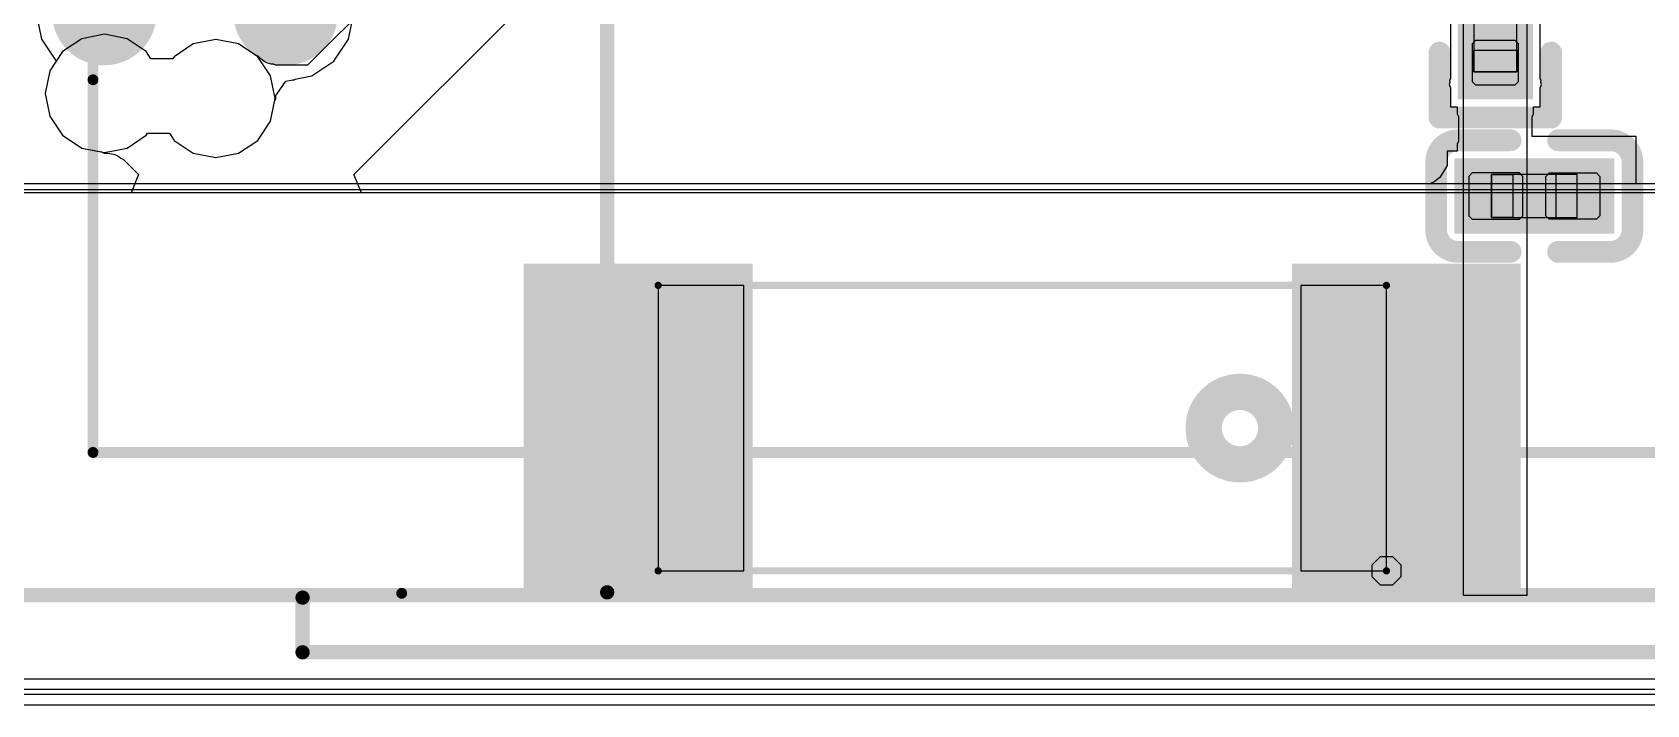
# Model space of a CAD drawing. Header units: millimetres. Extents: x 0 to 11.7, y 0 to 8.3.
# Drawn here: x 5.1549 to 5.6, y 2.6297 to 2.8151 of the extents above; entities that cross this region are included whole.
import ezdxf

# ---------------------------------------------------------------- set-up
doc = ezdxf.new("R2010")
doc.units = ezdxf.units.MM
doc.header["$MEASUREMENT"] = 0
for name, color, linetype in [('BottomLayer', 5, 'Continuous'), ('BottomOverlay', 54, 'Continuous'), ('BottomPaste', 16, 'Continuous'), ('BottomSolder', 6, 'Continuous'), ('ConnectLayer', 7, 'Continuous'), ('KeepOutLayer', 6, 'Continuous'), ('Mechanical15', 56, 'Continuous'), ('Mechanical4', 56, 'Continuous'), ('Mechanical5', 56, 'Continuous'), ('Mechanical6', 56, 'Continuous'), ('MidLayer1', 16, 'Continuous'), ('MidLayer2', 76, 'Continuous'), ('TopLayer', 1, 'Continuous'), ('TopOverlay', 2, 'Continuous')]:
    doc.layers.add(name, color=color, linetype=linetype)

# ---------------------------------------------------------------- blocks, each defined once
blk = doc.blocks.new('SOIC_8_L5_3_W5_3_P1_27_LS8_0_BL_B_1')
at = {"layer": 'BottomLayer', "const_width": 0.0248}
for points in [[(-0.15837, 0.06426), (-0.09459, 0.06426)], [(0.11959, 0.06426), (0.18337, 0.06426)], [(-0.15837, 0.01426), (-0.09459, 0.01426)], [(0.11959, 0.01426), (0.18337, 0.01426)], [(-0.15837, -0.03574), (-0.09459, -0.03574)], [(0.11959, -0.03574), (0.18337, -0.03574)], [(-0.15837, -0.08574), (-0.09459, -0.08574)], [(0.11959, -0.08574), (0.18337, -0.08574)]]:
    blk.add_lwpolyline(points, dxfattribs=at)
at = {"layer": 'BottomLayer', "const_width": 0.0124}
for points in [[(-0.16457, 0.06426, 1), (-0.15217, 0.06426, 1)], [(-0.10079, 0.06426, 1), (-0.08839, 0.06426, 1)], [(0.11339, 0.06426, 1), (0.12579, 0.06426, 1)], [(0.17717, 0.06426, 1), (0.18957, 0.06426, 1)], [(-0.16457, 0.01426, 1), (-0.15217, 0.01426, 1)], [(-0.10079, 0.01426, 1), (-0.08839, 0.01426, 1)], [(0.11339, 0.01426, 1), (0.12579, 0.01426, 1)], [(0.17717, 0.01426, 1), (0.18957, 0.01426, 1)], [(-0.16457, -0.03574, 1), (-0.15217, -0.03574, 1)], [(-0.10079, -0.03574, 1), (-0.08839, -0.03574, 1)], [(0.11339, -0.03574, 1), (0.12579, -0.03574, 1)], [(0.17717, -0.03574, 1), (0.18957, -0.03574, 1)], [(-0.16457, -0.08574, 1), (-0.15217, -0.08574, 1)], [(-0.10079, -0.08574, 1), (-0.08839, -0.08574, 1)], [(0.11339, -0.08574, 1), (0.12579, -0.08574, 1)], [(0.17717, -0.08574, 1), (0.18957, -0.08574, 1)]]:
    blk.add_lwpolyline(points, format="xyb", close=True, dxfattribs=at)
at = {"layer": 'BottomOverlay', "const_width": 0.006}
for points in [[(-0.07318, 0.09314), (0.09819, 0.09314)], [(-0.07318, 0.09314), (-0.07318, -0.11463)], [(0.09819, 0.09314), (0.09819, -0.11463)], [(-0.07318, -0.11463), (0.09819, -0.11463)]]:
    blk.add_lwpolyline(points, dxfattribs=at)
at = {"layer": 'BottomOverlay'}
for points, const_width in [([(-0.07468, 0.09314, 1), (-0.07168, 0.09314, 1)], 0.003), ([(-0.07468, 0.09314, 1), (-0.07168, 0.09314, 1)], 0.003), ([(0.09669, 0.09314, 1), (0.09969, 0.09314, 1)], 0.003), ([(0.09669, 0.09314, 1), (0.09969, 0.09314, 1)], 0.003), ([(-0.03765, -0.08574, 1), (-0.04947, -0.08574, 1)], 0.01181), ([(-0.05242, -0.08574, 1), (-0.04651, -0.08574, 1)], 0.00591), ([(-0.0406, -0.08574, 1), (-0.03469, -0.08574, 1)], 0.00591), ([(-0.0832, -0.1137, 1), (-0.09502, -0.1137, 1)], 0.01181), ([(-0.09798, -0.1137, 1), (-0.09207, -0.1137, 1)], 0.00591), ([(-0.08616, -0.1137, 1), (-0.08025, -0.1137, 1)], 0.00591), ([(-0.07468, -0.11463, 1), (-0.07168, -0.11463, 1)], 0.003), ([(-0.07468, -0.11463, 1), (-0.07168, -0.11463, 1)], 0.003), ([(0.09669, -0.11463, 1), (0.09969, -0.11463, 1)], 0.003), ([(0.09669, -0.11463, 1), (0.09969, -0.11463, 1)], 0.003)]:
    blk.add_lwpolyline(points, format="xyb", close=True, dxfattribs=dict(at, const_width=const_width))
at = {"layer": 'BottomPaste', "const_width": 0.0248}
for points in [[(-0.15837, 0.06426), (-0.09459, 0.06426)], [(0.11959, 0.06426), (0.18337, 0.06426)], [(-0.15837, 0.01426), (-0.09459, 0.01426)], [(0.11959, 0.01426), (0.18337, 0.01426)], [(-0.15837, -0.03574), (-0.09459, -0.03574)], [(0.11959, -0.03574), (0.18337, -0.03574)], [(-0.15837, -0.08574), (-0.09459, -0.08574)], [(0.11959, -0.08574), (0.18337, -0.08574)]]:
    blk.add_lwpolyline(points, dxfattribs=at)
at = {"layer": 'BottomPaste', "const_width": 0.0124}
for points in [[(-0.16457, 0.06426, 1), (-0.15217, 0.06426, 1)], [(-0.10079, 0.06426, 1), (-0.08839, 0.06426, 1)], [(0.11339, 0.06426, 1), (0.12579, 0.06426, 1)], [(0.17717, 0.06426, 1), (0.18957, 0.06426, 1)], [(-0.16457, 0.01426, 1), (-0.15217, 0.01426, 1)], [(-0.10079, 0.01426, 1), (-0.08839, 0.01426, 1)], [(0.11339, 0.01426, 1), (0.12579, 0.01426, 1)], [(0.17717, 0.01426, 1), (0.18957, 0.01426, 1)], [(-0.16457, -0.03574, 1), (-0.15217, -0.03574, 1)], [(-0.10079, -0.03574, 1), (-0.08839, -0.03574, 1)], [(0.11339, -0.03574, 1), (0.12579, -0.03574, 1)], [(0.17717, -0.03574, 1), (0.18957, -0.03574, 1)], [(-0.16457, -0.08574, 1), (-0.15217, -0.08574, 1)], [(-0.10079, -0.08574, 1), (-0.08839, -0.08574, 1)], [(0.11339, -0.08574, 1), (0.12579, -0.08574, 1)], [(0.17717, -0.08574, 1), (0.18957, -0.08574, 1)]]:
    blk.add_lwpolyline(points, format="xyb", close=True, dxfattribs=at)
at = {"layer": 'BottomSolder', "const_width": 0.0288}
for points in [[(-0.15837, 0.06426), (-0.09459, 0.06426)], [(0.11959, 0.06426), (0.18337, 0.06426)], [(-0.15837, 0.01426), (-0.09459, 0.01426)], [(0.11959, 0.01426), (0.18337, 0.01426)], [(-0.15837, -0.03574), (-0.09459, -0.03574)], [(0.11959, -0.03574), (0.18337, -0.03574)], [(-0.15837, -0.08574), (-0.09459, -0.08574)], [(0.11959, -0.08574), (0.18337, -0.08574)]]:
    blk.add_lwpolyline(points, dxfattribs=at)
at = {"layer": 'BottomSolder', "const_width": 0.0144}
for points in [[(-0.16557, 0.06426, 1), (-0.15117, 0.06426, 1)], [(-0.10179, 0.06426, 1), (-0.08739, 0.06426, 1)], [(0.11239, 0.06426, 1), (0.12679, 0.06426, 1)], [(0.17617, 0.06426, 1), (0.19057, 0.06426, 1)], [(-0.16557, 0.01426, 1), (-0.15117, 0.01426, 1)], [(-0.10179, 0.01426, 1), (-0.08739, 0.01426, 1)], [(0.11239, 0.01426, 1), (0.12679, 0.01426, 1)], [(0.17617, 0.01426, 1), (0.19057, 0.01426, 1)], [(-0.16557, -0.03574, 1), (-0.15117, -0.03574, 1)], [(-0.10179, -0.03574, 1), (-0.08739, -0.03574, 1)], [(0.11239, -0.03574, 1), (0.12679, -0.03574, 1)], [(0.17617, -0.03574, 1), (0.19057, -0.03574, 1)], [(-0.16557, -0.08574, 1), (-0.15117, -0.08574, 1)], [(-0.10179, -0.08574, 1), (-0.08739, -0.08574, 1)], [(0.11239, -0.08574, 1), (0.12679, -0.08574, 1)], [(0.17617, -0.08574, 1), (0.19057, -0.08574, 1)]]:
    blk.add_lwpolyline(points, format="xyb", close=True, dxfattribs=at)
at = {"layer": 'Mechanical15'}
for p, q in [((-0.14301, 0.07312), (-0.14301, 0.0554)), ((-0.11742, 0.07312), (-0.14301, 0.07312)), ((-0.11781, 0.07312), (-0.11781, 0.0554)), ((-0.08966, 0.07312), (-0.11781, 0.07312)), ((-0.11742, 0.0554), (-0.11742, 0.07312)), ((-0.08966, 0.0554), (-0.08966, 0.07312)), ((0.11467, 0.0554), (0.11467, 0.07312)), ((0.11467, 0.07312), (0.14282, 0.07312)), ((0.14242, 0.0554), (0.14242, 0.07312)), ((0.14242, 0.07312), (0.16802, 0.07312)), ((0.14282, 0.07312), (0.14282, 0.0554)), ((0.16802, 0.07312), (0.16802, 0.0554)), ((-0.14301, 0.0554), (-0.11742, 0.0554)), ((-0.11781, 0.0554), (-0.08966, 0.0554)), ((0.14282, 0.0554), (0.11467, 0.0554)), ((0.16802, 0.0554), (0.14242, 0.0554)), ((-0.14301, 0.02312), (-0.14301, 0.0054)), ((-0.11742, 0.02312), (-0.14301, 0.02312)), ((-0.11781, 0.02312), (-0.11781, 0.0054)), ((-0.08966, 0.02312), (-0.11781, 0.02312)), ((-0.11742, 0.0054), (-0.11742, 0.02312)), ((-0.08966, 0.0054), (-0.08966, 0.02312)), ((0.11467, 0.0054), (0.11467, 0.02312)), ((0.11467, 0.02312), (0.14282, 0.02312)), ((0.14242, 0.0054), (0.14242, 0.02312)), ((0.14242, 0.02312), (0.16802, 0.02312)), ((0.14282, 0.02312), (0.14282, 0.0054)), ((0.16802, 0.02312), (0.16802, 0.0054)), ((-0.14301, 0.0054), (-0.11742, 0.0054)), ((-0.11781, 0.0054), (-0.08966, 0.0054)), ((0.14282, 0.0054), (0.11467, 0.0054)), ((0.16802, 0.0054), (0.14242, 0.0054)), ((-0.14301, -0.02688), (-0.14301, -0.0446)), ((-0.11742, -0.02688), (-0.14301, -0.02688)), ((-0.11781, -0.02688), (-0.11781, -0.0446)), ((-0.08966, -0.02688), (-0.11781, -0.02688)), ((-0.11742, -0.0446), (-0.11742, -0.02688)), ((-0.08966, -0.0446), (-0.08966, -0.02688)), ((0.11467, -0.0446), (0.11467, -0.02688)), ((0.11467, -0.02688), (0.14282, -0.02688)), ((0.14242, -0.0446), (0.14242, -0.02688)), ((0.14242, -0.02688), (0.16802, -0.02688)), ((0.14282, -0.02688), (0.14282, -0.0446)), ((0.16802, -0.02688), (0.16802, -0.0446)), ((-0.14301, -0.0446), (-0.11742, -0.0446)), ((-0.11781, -0.0446), (-0.08966, -0.0446)), ((0.14282, -0.0446), (0.11467, -0.0446)), ((0.16802, -0.0446), (0.14242, -0.0446)), ((-0.14301, -0.07688), (-0.14301, -0.0946)), ((-0.11742, -0.07688), (-0.14301, -0.07688)), ((-0.11781, -0.07688), (-0.11781, -0.0946)), ((-0.08966, -0.07688), (-0.11781, -0.07688)), ((-0.11742, -0.0946), (-0.11742, -0.07688)), ((-0.08966, -0.0946), (-0.08966, -0.07688)), ((0.11467, -0.0946), (0.11467, -0.07688)), ((0.11467, -0.07688), (0.14282, -0.07688)), ((0.14242, -0.0946), (0.14242, -0.07688)), ((0.14242, -0.07688), (0.16802, -0.07688)), ((0.14282, -0.07688), (0.14282, -0.0946)), ((0.16802, -0.07688), (0.16802, -0.0946)), ((-0.14301, -0.0946), (-0.11742, -0.0946)), ((-0.11781, -0.0946), (-0.08966, -0.0946)), ((0.14282, -0.0946), (0.11467, -0.0946)), ((0.16802, -0.0946), (0.14242, -0.0946)), ((-0.14419, -0.11154), (-0.14281, -0.11016)), ((-0.14281, -0.11016), (-0.14085, -0.11016)), ((-0.14085, -0.11016), (-0.13947, -0.11154)), ((-0.14419, -0.1135), (-0.14419, -0.11154)), ((-0.14281, -0.11488), (-0.14419, -0.1135)), ((-0.14085, -0.11488), (-0.14281, -0.11488)), ((-0.13947, -0.1135), (-0.14085, -0.11488)), ((-0.13947, -0.11154), (-0.13947, -0.1135))]:
    blk.add_line(p, q, dxfattribs=at)
at = {"layer": 'Mechanical15', "const_width": 0.002}
for points in [[(-0.09143, 0.09221), (0.11644, 0.09221)], [(-0.09143, 0.09221), (-0.09143, -0.1137)], [(0.11644, 0.09221), (0.11644, -0.1137)], [(-0.09143, -0.1137), (0.11644, -0.1137)]]:
    blk.add_lwpolyline(points, dxfattribs=at)
at = {"layer": 'Mechanical15', "const_width": 0.001}
for points in [[(-0.09193, 0.09221, 1), (-0.09093, 0.09221, 1)], [(-0.09193, 0.09221, 1), (-0.09093, 0.09221, 1)], [(0.11594, 0.09221, 1), (0.11694, 0.09221, 1)], [(0.11594, 0.09221, 1), (0.11694, 0.09221, 1)], [(-0.09193, -0.1137, 1), (-0.09093, -0.1137, 1)], [(-0.09193, -0.1137, 1), (-0.09093, -0.1137, 1)], [(0.11594, -0.1137, 1), (0.11694, -0.1137, 1)], [(0.11594, -0.1137, 1), (0.11694, -0.1137, 1)]]:
    blk.add_lwpolyline(points, format="xyb", close=True, dxfattribs=at)
at = {"layer": 'Mechanical6'}
for points, const_width in [([(-0.15285, -0.08574, 1), (-0.16467, -0.08574, 1)], 0.01181), ([(-0.16762, -0.08574, 1), (-0.16171, -0.08574, 1)], 0.00591), ([(-0.1558, -0.08574, 1), (-0.14989, -0.08574, 1)], 0.00591)]:
    blk.add_lwpolyline(points, format="xyb", close=True, dxfattribs=dict(at, const_width=const_width))
blk = doc.blocks.new('ANT_RAINSUN_B_4')
at = {"layer": 'BottomLayer'}
for points in [[(-0.14001, -0.048), (-0.08095, -0.048), (-0.14001, 0.03862), (-0.08095, 0.03862)], [(0.0718, -0.048), (0.13086, -0.048), (0.0718, 0.03862), (0.13086, 0.03862)]]:
    blk.add_solid(points, dxfattribs=at)
at = {"layer": 'BottomOverlay'}
for points, const_width in [([(-0.05458, -0.00469, 1), (-0.07458, -0.00469, 1)], 0.01), ([(-0.07708, -0.00469, 1), (-0.07208, -0.00469, 1)], 0.005), ([(-0.05708, -0.00469, 1), (-0.05208, -0.00469, 1)], 0.005)]:
    blk.add_lwpolyline(points, format="xyb", close=True, dxfattribs=dict(at, const_width=const_width))
at = {"layer": 'BottomPaste'}
for points in [[(-0.14001, -0.048), (-0.08095, -0.048), (-0.14001, 0.03862), (-0.08095, 0.03862)], [(0.0718, -0.048), (0.13086, -0.048), (0.0718, 0.03862), (0.13086, 0.03862)]]:
    blk.add_solid(points, dxfattribs=at)
at = {"layer": 'BottomSolder'}
for points in [[(-0.14201, -0.05), (-0.07895, -0.05), (-0.14201, 0.04062), (-0.07895, 0.04062)], [(0.0698, -0.05), (0.13286, -0.05), (0.0698, 0.04062), (0.13286, 0.04062)]]:
    blk.add_solid(points, dxfattribs=at)
at = {"layer": 'Mechanical15'}
for p, q in [((-0.10891, 0.03631), (-0.1066, 0.03862)), ((-0.10891, 0.03468), (-0.10891, 0.03631)), ((-0.1066, 0.03862), (-0.10334, 0.03862)), ((-0.10334, 0.03862), (-0.10103, 0.03631)), ((-0.10103, 0.03631), (-0.10103, 0.03468)), ((-0.10891, 0.03305), (-0.10891, 0.03468)), ((-0.1066, 0.03074), (-0.10891, 0.03305)), ((-0.10497, 0.03468), (-0.10497, -0.04406)), ((-0.08135, 0.03468), (-0.10497, 0.03468)), ((-0.10103, 0.03305), (-0.10334, 0.03074)), ((-0.10103, 0.03468), (-0.10103, 0.03468)), ((-0.10103, 0.03468), (-0.10103, 0.03305)), ((-0.08135, -0.04406), (-0.08135, 0.03468)), ((0.09582, 0.03468), (0.0722, 0.03468)), ((0.0722, 0.03468), (0.0722, -0.04406)), ((0.09582, -0.04406), (0.09582, 0.03468)), ((-0.10334, 0.03074), (-0.1066, 0.03074)), ((-0.10497, -0.04406), (-0.08135, -0.04406)), ((0.0722, -0.04406), (0.09582, -0.04406))]:
    blk.add_line(p, q, dxfattribs=at)
at = {"layer": 'Mechanical15', "const_width": 0.002}
for points in [[(0.09582, 0.03468), (-0.10497, 0.03468)], [(-0.10497, 0.03468), (-0.10497, -0.04406)], [(0.09582, 0.03468), (0.09582, -0.04406)], [(0.09582, -0.04406), (-0.10497, -0.04406)]]:
    blk.add_lwpolyline(points, dxfattribs=at)
at = {"layer": 'Mechanical15', "const_width": 0.001}
for points in [[(-0.10547, 0.03468, 1), (-0.10447, 0.03468, 1)], [(-0.10547, 0.03468, 1), (-0.10447, 0.03468, 1)], [(0.09532, 0.03468, 1), (0.09632, 0.03468, 1)], [(0.09532, 0.03468, 1), (0.09632, 0.03468, 1)], [(-0.10547, -0.04406, 1), (-0.10447, -0.04406, 1)], [(-0.10547, -0.04406, 1), (-0.10447, -0.04406, 1)], [(0.09532, -0.04406, 1), (0.09632, -0.04406, 1)], [(0.09532, -0.04406, 1), (0.09632, -0.04406, 1)]]:
    blk.add_lwpolyline(points, format="xyb", close=True, dxfattribs=at)
blk = doc.blocks.new('C0201_B_18')
at = {"layer": 'BottomLayer'}
for points in [[(-0.0182, -0.00569), (-0.00369, -0.00569), (-0.0182, 0.00707), (-0.00369, 0.00707)], [(0.00339, -0.00569), (0.0179, -0.00569), (0.00339, 0.00707), (0.0179, 0.00707)]]:
    blk.add_solid(points, dxfattribs=at)
at = {"layer": 'BottomOverlay', "const_width": 0.006}
for points in [[(-0.0272, 0.01007, -0.414214), (-0.0212, 0.01607)], [(0.0209, 0.01607, -0.414214), (0.0269, 0.01007)], [(-0.0212, -0.01469, -0.414214), (-0.0272, -0.00869)], [(0.0269, -0.00869, -0.414214), (0.0209, -0.01469)]]:
    blk.add_lwpolyline(points, format="xyb", dxfattribs=at)
for points in [[(-0.0212, 0.01607), (-0.00669, 0.01607)], [(0.00639, 0.01607), (0.0209, 0.01607)], [(-0.0272, -0.00869), (-0.0272, 0.01007)], [(0.0269, -0.00869), (0.0269, 0.01007)], [(-0.0212, -0.01469), (-0.00669, -0.01469)], [(0.00639, -0.01469), (0.0209, -0.01469)]]:
    blk.add_lwpolyline(points, dxfattribs=at)
at = {"layer": 'BottomOverlay', "const_width": 0.003}
for points in [[(-0.0227, 0.01607, 1), (-0.0197, 0.01607, 1)], [(-0.0227, 0.01607, 1), (-0.0197, 0.01607, 1)], [(-0.00819, 0.01607, 1), (-0.00519, 0.01607, 1)], [(0.00489, 0.01607, 1), (0.00789, 0.01607, 1)], [(0.0194, 0.01607, 1), (0.0224, 0.01607, 1)], [(0.0194, 0.01607, 1), (0.0224, 0.01607, 1)], [(-0.0287, 0.01007, 1), (-0.0257, 0.01007, 1)], [(-0.0287, 0.01007, 1), (-0.0257, 0.01007, 1)], [(0.0254, 0.01007, 1), (0.0284, 0.01007, 1)], [(0.0254, 0.01007, 1), (0.0284, 0.01007, 1)], [(-0.0287, -0.00869, 1), (-0.0257, -0.00869, 1)], [(-0.0287, -0.00869, 1), (-0.0257, -0.00869, 1)], [(0.0254, -0.00869, 1), (0.0284, -0.00869, 1)], [(0.0254, -0.00869, 1), (0.0284, -0.00869, 1)], [(-0.0227, -0.01469, 1), (-0.0197, -0.01469, 1)], [(-0.0227, -0.01469, 1), (-0.0197, -0.01469, 1)], [(-0.00819, -0.01469, 1), (-0.00519, -0.01469, 1)], [(0.00489, -0.01469, 1), (0.00789, -0.01469, 1)], [(0.0194, -0.01469, 1), (0.0224, -0.01469, 1)], [(0.0194, -0.01469, 1), (0.0224, -0.01469, 1)]]:
    blk.add_lwpolyline(points, format="xyb", close=True, dxfattribs=at)
at = {"layer": 'BottomPaste'}
for p, q in [((-0.01725, 0.00707), (-0.0182, 0.00612)), ((-0.0182, 0.00612), (-0.0182, -0.00474)), ((-0.00428, 0.00707), (-0.01725, 0.00707)), ((-0.00334, 0.00612), (-0.00428, 0.00707)), ((-0.00334, -0.00474), (-0.00334, 0.00612)), ((0.00304, 0.00612), (0.00398, 0.00707)), ((0.00304, -0.00474), (0.00304, 0.00612)), ((0.00398, 0.00707), (0.01695, 0.00707)), ((0.01695, 0.00707), (0.0179, 0.00612)), ((0.0179, 0.00612), (0.0179, -0.00474)), ((-0.0182, -0.00474), (-0.01725, -0.00569)), ((-0.01725, -0.00569), (-0.00428, -0.00569)), ((-0.00428, -0.00569), (-0.00334, -0.00474)), ((0.00398, -0.00569), (0.00304, -0.00474)), ((0.01695, -0.00569), (0.00398, -0.00569)), ((0.0179, -0.00474), (0.01695, -0.00569))]:
    blk.add_line(p, q, dxfattribs=at)
for points in [[(-0.0182, -0.00569), (-0.00369, -0.00569), (-0.0182, 0.00707), (-0.00369, 0.00707)], [(0.00339, -0.00569), (0.0179, -0.00569), (0.00339, 0.00707), (0.0179, 0.00707)]]:
    blk.add_solid(points, dxfattribs=at)
at = {"layer": 'BottomSolder'}
for points in [[(-0.0222, -0.00969), (0.00031, -0.00969), (-0.0222, 0.01107), (0.00031, 0.01107)], [(-0.00061, -0.00969), (0.0219, -0.00969), (-0.00061, 0.01107), (0.0219, 0.01107)]]:
    blk.add_solid(points, dxfattribs=at)
at = {"layer": 'Mechanical4'}
for p, q in [((0.01166, 0.0066), (-0.01196, 0.0066)), ((-0.01196, 0.0066), (-0.01196, -0.00521)), ((0.01166, -0.00521), (0.01166, 0.0066)), ((-0.01196, -0.00521), (0.01166, -0.00521))]:
    blk.add_line(p, q, dxfattribs=at)
at = {"layer": 'Mechanical5'}
for p, q in [((-0.01196, -0.00521), (-0.01196, 0.0066)), ((-0.01196, 0.0066), (-0.00606, 0.0066)), ((-0.00606, 0.0066), (-0.00606, -0.00521)), ((0.01166, 0.0066), (0.00576, 0.0066)), ((0.00576, 0.0066), (0.00576, -0.00521)), ((0.01166, -0.00521), (0.01166, 0.0066)), ((-0.00606, -0.00521), (-0.01196, -0.00521)), ((0.00576, -0.00521), (0.01166, -0.00521))]:
    blk.add_line(p, q, dxfattribs=at)
blk = doc.blocks.new('R0201_B_41')
at = {"layer": 'BottomLayer'}
for points in [[(-0.01477, -0.00638), (-0.00284, -0.00638), (-0.01477, 0.00638), (-0.00284, 0.00638)], [(0.00425, -0.00638), (0.01618, -0.00638), (0.00425, 0.00638), (0.01618, 0.00638)]]:
    blk.add_solid(points, dxfattribs=at)
at = {"layer": 'BottomOverlay', "const_width": 0.006}
for points in [[(-0.02377, 0.01538), (-0.00584, 0.01538)], [(-0.02377, 0.01538), (-0.02377, -0.01538)], [(0.00725, 0.01538), (0.02518, 0.01538)], [(0.02518, 0.01538), (0.02518, -0.01538)], [(-0.02377, -0.01538), (-0.00584, -0.01538)], [(0.00725, -0.01538), (0.02518, -0.01538)]]:
    blk.add_lwpolyline(points, dxfattribs=at)
at = {"layer": 'BottomOverlay', "const_width": 0.003}
for points in [[(-0.02527, 0.01538, 1), (-0.02227, 0.01538, 1)], [(-0.02527, 0.01538, 1), (-0.02227, 0.01538, 1)], [(-0.00734, 0.01538, 1), (-0.00434, 0.01538, 1)], [(0.00575, 0.01538, 1), (0.00875, 0.01538, 1)], [(0.02368, 0.01538, 1), (0.02668, 0.01538, 1)], [(0.02368, 0.01538, 1), (0.02668, 0.01538, 1)], [(-0.02527, -0.01538, 1), (-0.02227, -0.01538, 1)], [(-0.02527, -0.01538, 1), (-0.02227, -0.01538, 1)], [(-0.00734, -0.01538, 1), (-0.00434, -0.01538, 1)], [(0.00575, -0.01538, 1), (0.00875, -0.01538, 1)], [(0.02368, -0.01538, 1), (0.02668, -0.01538, 1)], [(0.02368, -0.01538, 1), (0.02668, -0.01538, 1)]]:
    blk.add_lwpolyline(points, format="xyb", close=True, dxfattribs=at)
at = {"layer": 'BottomPaste'}
for p, q in [((-0.01383, 0.00638), (-0.01477, 0.00543)), ((-0.01477, 0.00543), (-0.01477, -0.00543)), ((-0.00343, 0.00638), (-0.01383, 0.00638)), ((-0.00248, 0.00543), (-0.00343, 0.00638)), ((-0.00248, -0.00543), (-0.00248, 0.00543)), ((0.00389, 0.00543), (0.00484, 0.00638)), ((0.00389, -0.00543), (0.00389, 0.00543)), ((0.00484, 0.00638), (0.01524, 0.00638)), ((0.01524, 0.00638), (0.01618, 0.00543)), ((0.01618, 0.00543), (0.01618, -0.00543)), ((-0.01477, -0.00543), (-0.01383, -0.00638)), ((-0.01383, -0.00638), (-0.00343, -0.00638)), ((-0.00343, -0.00638), (-0.00248, -0.00543)), ((0.00484, -0.00638), (0.00389, -0.00543)), ((0.01524, -0.00638), (0.00484, -0.00638)), ((0.01618, -0.00543), (0.01524, -0.00638))]:
    blk.add_line(p, q, dxfattribs=at)
for points in [[(-0.01477, -0.00638), (-0.00284, -0.00638), (-0.01477, 0.00638), (-0.00284, 0.00638)], [(0.00425, -0.00638), (0.01618, -0.00638), (0.00425, 0.00638), (0.01618, 0.00638)]]:
    blk.add_solid(points, dxfattribs=at)
at = {"layer": 'BottomSolder'}
for points in [[(-0.01877, -0.01038), (0.00116, -0.01038), (-0.01877, 0.01038), (0.00116, 0.01038)], [(0.00025, -0.01038), (0.02018, -0.01038), (0.00025, 0.01038), (0.02018, 0.01038)]]:
    blk.add_solid(points, dxfattribs=at)
at = {"layer": 'Mechanical15', "const_width": 0.0001}
blk.add_lwpolyline([(0.01465, 0.006), (0.01665, 0.004)], dxfattribs=at)
at = {"layer": 'Mechanical15', "const_width": 0.00005}
for points in [[(0.01462, 0.006, 1), (0.01467, 0.006, 1)], [(0.01662, 0.004, 1), (0.01667, 0.004, 1)]]:
    blk.add_lwpolyline(points, format="xyb", close=True, dxfattribs=at)
at = {"layer": 'Mechanical4'}
for p, q in [((0.01252, 0.0059), (-0.01111, 0.0059)), ((-0.01111, 0.0059), (-0.01111, -0.00591)), ((0.01252, -0.00591), (0.01252, 0.0059)), ((-0.01111, -0.00591), (0.01252, -0.00591))]:
    blk.add_line(p, q, dxfattribs=at)
at = {"layer": 'Mechanical5'}
for p, q in [((-0.01111, -0.00591), (-0.01111, 0.0059)), ((-0.01111, 0.0059), (-0.0052, 0.0059)), ((-0.0052, 0.0059), (-0.0052, -0.00591)), ((0.01252, 0.0059), (0.00661, 0.0059)), ((0.00661, 0.0059), (0.00661, -0.00591)), ((0.01252, -0.00591), (0.01252, 0.0059)), ((-0.0052, -0.00591), (-0.01111, -0.00591)), ((0.00661, -0.00591), (0.01252, -0.00591))]:
    blk.add_line(p, q, dxfattribs=at)
blk = doc.blocks.new('LCD_240_240_76')
at = {"layer": 'TopOverlay', "const_width": 0.00394}
for points in [[(-0.41165, -0.05271), (-0.41165, 0.36922)], [(-0.82024, -0.0535), (0.21303, -0.0535)]]:
    blk.add_lwpolyline(points, dxfattribs=at)
at = {"layer": 'TopOverlay', "const_width": 0.00197}
blk.add_lwpolyline([(-0.41263, -0.05271, 1), (-0.41066, -0.05271, 1)], format="xyb", close=True, dxfattribs=at)

msp = doc.modelspace()

# ---------------------------------------------------------------- linework, layer by layer
at = {"layer": 'BottomLayer'}
for p, q in [((5.54941, 2.92627), (5.54941, 2.65988)), ((5.56711, 2.65988), (5.56711, 2.92627)), ((5.97126, 2.77337), (4.90516, 2.77337)), ((5.54941, 2.65988), (5.56711, 2.65988)), ((4.90516, 2.63397), (5.97126, 2.63397))]:
    msp.add_line(p, q, dxfattribs=at)
at = {"layer": 'ConnectLayer'}
for p, q in [((5.32415, 2.89936), (5.23082, 2.80604)), ((5.24359, 2.77588), (5.33905, 2.87134)), ((5.54593, 2.82984), (5.54593, 2.80232)), ((5.57069, 2.80232), (5.57069, 2.82984)), ((5.15604, 2.82042), (5.15747, 2.81324)), ((5.24214, 2.81324), (5.24357, 2.82042)), ((5.15747, 2.81324), (5.16152, 2.80719)), ((5.16856, 2.81334), (5.16327, 2.80981)), ((5.16856, 2.81334), (5.16327, 2.80981)), ((5.16856, 2.81334), (5.16327, 2.80981)), ((5.17481, 2.81459), (5.16856, 2.81334)), ((5.17481, 2.81459), (5.16856, 2.81334)), ((5.17481, 2.81459), (5.16856, 2.81334)), ((5.18105, 2.81334), (5.17481, 2.81459)), ((5.18105, 2.81334), (5.17481, 2.81459)), ((5.18105, 2.81334), (5.17481, 2.81459)), ((5.18634, 2.80981), (5.18105, 2.81334)), ((5.18634, 2.80981), (5.18105, 2.81334)), ((5.18634, 2.80981), (5.18105, 2.81334)), ((5.20558, 2.81317), (5.19933, 2.81193)), ((5.20558, 2.81317), (5.19933, 2.81193)), ((5.20558, 2.81317), (5.19933, 2.81193)), ((5.21182, 2.81193), (5.20558, 2.81317)), ((5.21182, 2.81193), (5.20558, 2.81317)), ((5.21182, 2.81193), (5.20558, 2.81317)), ((5.23807, 2.80716), (5.24214, 2.81324)), ((5.16327, 2.80981), (5.15973, 2.80452)), ((5.16327, 2.80981), (5.15973, 2.80452)), ((5.16327, 2.80981), (5.15973, 2.80452)), ((5.18766, 2.80784), (5.18634, 2.80981)), ((5.18766, 2.80784), (5.18634, 2.80981)), ((5.18766, 2.80784), (5.18634, 2.80981)), ((5.19933, 2.81193), (5.19404, 2.80839)), ((5.19933, 2.81193), (5.19404, 2.80839)), ((5.19933, 2.81193), (5.19404, 2.80839)), ((5.21643, 2.80885), (5.21182, 2.81193)), ((5.21711, 2.80839), (5.21182, 2.81193)), ((5.21711, 2.80839), (5.21182, 2.81193)), ((5.21722, 2.80854), (5.21643, 2.80885)), ((5.15973, 2.80452), (5.15849, 2.79827)), ((5.15973, 2.80452), (5.15849, 2.79827)), ((5.15973, 2.80452), (5.15849, 2.79827)), ((5.15973, 2.80452), (5.15849, 2.79827)), ((5.16152, 2.80719), (5.15973, 2.80452)), ((5.19367, 2.80784), (5.18766, 2.80784)), ((5.19367, 2.80784), (5.18766, 2.80784)), ((5.19367, 2.80784), (5.18766, 2.80784)), ((5.19404, 2.80839), (5.19367, 2.80784)), ((5.19404, 2.80839), (5.19367, 2.80784)), ((5.19404, 2.80839), (5.19367, 2.80784)), ((5.22065, 2.8031), (5.21711, 2.80839)), ((5.22065, 2.8031), (5.21711, 2.80839)), ((5.21786, 2.80792), (5.21722, 2.80854)), ((5.21834, 2.80751), (5.21786, 2.80792)), ((5.21879, 2.80718), (5.21834, 2.80751)), ((5.2192, 2.80692), (5.21879, 2.80718)), ((5.21957, 2.80673), (5.2192, 2.80692)), ((5.21991, 2.80658), (5.21957, 2.80673)), ((5.22022, 2.80648), (5.21991, 2.80658)), ((5.22052, 2.80641), (5.22022, 2.80648)), ((5.22081, 2.80637), (5.22052, 2.80641)), ((5.22141, 2.80635), (5.22081, 2.80637)), ((5.22207, 2.80604), (5.22141, 2.80635)), ((5.23082, 2.80604), (5.22207, 2.80604)), ((5.23199, 2.80309), (5.23807, 2.80716)), ((5.22189, 2.79686), (5.22065, 2.8031)), ((5.22189, 2.79686), (5.22065, 2.8031)), ((5.22233, 2.79808), (5.22481, 2.80166)), ((5.22481, 2.80166), (5.22674, 2.80204)), ((5.22674, 2.80204), (5.22717, 2.802)), ((5.22717, 2.802), (5.22737, 2.80217)), ((5.22737, 2.80217), (5.2279, 2.80227)), ((5.2279, 2.80228), (5.23199, 2.80309)), ((5.2279, 2.80227), (5.2279, 2.80228)), ((5.2279, 2.80228), (5.2279, 2.80228)), ((5.54579, 2.8013), (5.54556, 2.80072)), ((5.54556, 2.80072), (5.54593, 2.79982)), ((5.54593, 2.80232), (5.54567, 2.80191)), ((5.54567, 2.80191), (5.54579, 2.8013)), ((5.54593, 2.79982), (5.54593, 2.7946)), ((5.57095, 2.80191), (5.57069, 2.80232)), ((5.57069, 2.79982), (5.57106, 2.80072)), ((5.57069, 2.7946), (5.57069, 2.79982)), ((5.57082, 2.8013), (5.57095, 2.80191)), ((5.57106, 2.80072), (5.57082, 2.8013)), ((5.15849, 2.79827), (5.15973, 2.79203)), ((5.15849, 2.79827), (5.15973, 2.79203)), ((5.15849, 2.79827), (5.15973, 2.79203)), ((5.15849, 2.79827), (5.15973, 2.79203)), ((5.22065, 2.79062), (5.22189, 2.79686)), ((5.22065, 2.79062), (5.22189, 2.79686)), ((5.22065, 2.79062), (5.22173, 2.79606)), ((5.22173, 2.79606), (5.22207, 2.79683)), ((5.22207, 2.79683), (5.22208, 2.79766)), ((5.22208, 2.79766), (5.22233, 2.79808)), ((5.15973, 2.79203), (5.16327, 2.78674)), ((5.15973, 2.79203), (5.16327, 2.78674)), ((5.15973, 2.79203), (5.16327, 2.78674)), ((5.15973, 2.79203), (5.16327, 2.78674)), ((5.54593, 2.7946), (5.54775, 2.7946)), ((5.54775, 2.7946), (5.54779, 2.79396)), ((5.54779, 2.79396), (5.54781, 2.79262)), ((5.54781, 2.79262), (5.54811, 2.79193)), ((5.54811, 2.79193), (5.54811, 2.78503)), ((5.5685, 2.79186), (5.5688, 2.79252)), ((5.5685, 2.78634), (5.5685, 2.79186)), ((5.5688, 2.79252), (5.56886, 2.7946)), ((5.56886, 2.7946), (5.57069, 2.7946)), ((5.16327, 2.78674), (5.16856, 2.7832)), ((5.16327, 2.78674), (5.16856, 2.7832)), ((5.16327, 2.78674), (5.16856, 2.7832)), ((5.16327, 2.78674), (5.16856, 2.7832)), ((5.18105, 2.7832), (5.18634, 2.78674)), ((5.18105, 2.7832), (5.18634, 2.78674)), ((5.18105, 2.7832), (5.18634, 2.78674)), ((5.18634, 2.78674), (5.18671, 2.78729)), ((5.18634, 2.78674), (5.18671, 2.78729)), ((5.18634, 2.78674), (5.18671, 2.78729)), ((5.18671, 2.78729), (5.19273, 2.78729)), ((5.18671, 2.78729), (5.19273, 2.78729)), ((5.18671, 2.78729), (5.19273, 2.78729)), ((5.19273, 2.78729), (5.19404, 2.78532)), ((5.19273, 2.78729), (5.19404, 2.78532)), ((5.19273, 2.78729), (5.19404, 2.78532)), ((5.21711, 2.78532), (5.22065, 2.79062)), ((5.21711, 2.78532), (5.22065, 2.79062)), ((5.21711, 2.78532), (5.22065, 2.79062)), ((5.16856, 2.7832), (5.17401, 2.78212)), ((5.16856, 2.7832), (5.17481, 2.78196)), ((5.16856, 2.7832), (5.17481, 2.78196)), ((5.16856, 2.7832), (5.17481, 2.78196)), ((5.17401, 2.78212), (5.17478, 2.78178)), ((5.17481, 2.78196), (5.18105, 2.7832)), ((5.17481, 2.78196), (5.18105, 2.7832)), ((5.17481, 2.78196), (5.18105, 2.7832)), ((5.19404, 2.78532), (5.19933, 2.78179)), ((5.19404, 2.78532), (5.19933, 2.78179)), ((5.19404, 2.78532), (5.19933, 2.78179)), ((5.21182, 2.78179), (5.21711, 2.78532)), ((5.21182, 2.78179), (5.21711, 2.78532)), ((5.21182, 2.78179), (5.21711, 2.78532)), ((5.54774, 2.78234), (5.54501, 2.78234)), ((5.54501, 2.78234), (5.54501, 2.77837)), ((5.54779, 2.783), (5.54774, 2.78234)), ((5.54781, 2.78436), (5.54779, 2.783)), ((5.54811, 2.78503), (5.54781, 2.78436)), ((5.5971, 2.78634), (5.5685, 2.78634)), ((5.5971, 2.77337), (5.5971, 2.78634)), ((5.17478, 2.78178), (5.17567, 2.78176)), ((5.17567, 2.78176), (5.1763, 2.78171)), ((5.1763, 2.78171), (5.17685, 2.78163)), ((5.17685, 2.78163), (5.17732, 2.78152)), ((5.17732, 2.78152), (5.17772, 2.7814)), ((5.17772, 2.7814), (5.17806, 2.78126)), ((5.17806, 2.78126), (5.17836, 2.78111)), ((5.17836, 2.78111), (5.17862, 2.78095)), ((5.17862, 2.78095), (5.17885, 2.78077)), ((5.17885, 2.78077), (5.17929, 2.78037)), ((5.17929, 2.78037), (5.17998, 2.78012)), ((5.17998, 2.78012), (5.18422, 2.77588)), ((5.19933, 2.78179), (5.20558, 2.78055)), ((5.19933, 2.78179), (5.20558, 2.78055)), ((5.19933, 2.78179), (5.20558, 2.78055)), ((5.20558, 2.78055), (5.21182, 2.78179)), ((5.20558, 2.78055), (5.21182, 2.78179)), ((5.20558, 2.78055), (5.21182, 2.78179)), ((5.54501, 2.77837), (5.543, 2.77504)), ((5.80095, 2.77337), (5.03965, 2.77337)), ((5.54029, 2.77337), (5.03965, 2.77337)), ((5.18422, 2.77588), (5.18215, 2.77088)), ((5.24566, 2.77088), (5.24359, 2.77588)), ((5.5414, 2.77387), (5.54029, 2.77337)), ((5.543, 2.77504), (5.5414, 2.77387)), ((5.80095, 2.77337), (5.5971, 2.77337)), ((5.80005, 2.77167), (5.04056, 2.77167)), ((5.18215, 2.77088), (5.04098, 2.77088)), ((5.79962, 2.77088), (5.24566, 2.77088))]:
    msp.add_line(p, q, dxfattribs=at)
at = {"layer": 'KeepOutLayer', "const_width": 0.00394}
msp.add_lwpolyline([(4.90484, 2.65988), (5.93811, 2.65988)], dxfattribs=at)
at = {"layer": 'MidLayer1'}
for p, q in [((5.97206, 2.77337), (4.90596, 2.77337)), ((4.90596, 2.63677), (5.97206, 2.63677))]:
    msp.add_line(p, q, dxfattribs=at)
at = {"layer": 'MidLayer2'}
for p, q in [((5.97189, 2.77088), (4.90579, 2.77088)), ((4.90579, 2.63258), (5.97189, 2.63258))]:
    msp.add_line(p, q, dxfattribs=at)
at = {"layer": 'TopLayer'}
for p, q in [((5.95861, 2.77167), (4.89251, 2.77167)), ((4.89251, 2.62967), (5.95861, 2.62967))]:
    msp.add_line(p, q, dxfattribs=at)
at = {"layer": 'TopOverlay'}
for points, const_width in [([(5.17167, 2.80204), (5.17167, 3.23316)], 0.003), ([(5.17167, 2.69925), (5.17167, 2.80204)], 0.003), ([(5.17167, 2.69925), (5.86619, 2.69925)], 0.003), ([(4.90484, 2.65988), (5.25678, 2.6604)], 0.003), ([(5.25678, 2.6604), (5.86619, 2.65988)], 0.003), ([(5.22944, 2.64413), (5.22944, 2.65921)], 0.00394), ([(5.22944, 2.64413), (5.85438, 2.64413)], 0.00394)]:
    msp.add_lwpolyline(points, dxfattribs=dict(at, const_width=const_width))
for points, const_width in [([(5.17092, 2.80204, 1), (5.17242, 2.80204, 1)], 0.0015), ([(5.17092, 2.80204, 1), (5.17242, 2.80204, 1)], 0.0015), ([(5.17092, 2.69925, 1), (5.17242, 2.69925, 1)], 0.0015), ([(5.17092, 2.69925, 1), (5.17242, 2.69925, 1)], 0.0015), ([(5.25603, 2.6604, 1), (5.25753, 2.6604, 1)], 0.0015), ([(5.25603, 2.6604, 1), (5.25753, 2.6604, 1)], 0.0015), ([(5.22846, 2.65921, 1), (5.23043, 2.65921, 1)], 0.00197), ([(5.22846, 2.64413, 1), (5.23043, 2.64413, 1)], 0.00197), ([(5.22846, 2.64413, 1), (5.23043, 2.64413, 1)], 0.00197)]:
    msp.add_lwpolyline(points, format="xyb", close=True, dxfattribs=dict(at, const_width=const_width))

# ---------------------------------------------------------------- block references
msp.add_blockref('LCD_240_240_76', (5.72508, 2.71338))
for name, p, rotation in [('SOIC_8_L5_3_W5_3_P1_27_LS8_0_BL_B_1', (5.13906, 2.97879), 90), ('R0201_B_41', (5.55831, 2.81537), 90), ('C0201_B_18', (5.56921, 2.76927), 360), ('ANT_RAINSUN_B_4', (5.42331, 2.70127), 180)]:
    msp.add_blockref(name, p, dxfattribs=dict(rotation=rotation))

doc.saveas('drawing.dxf')
